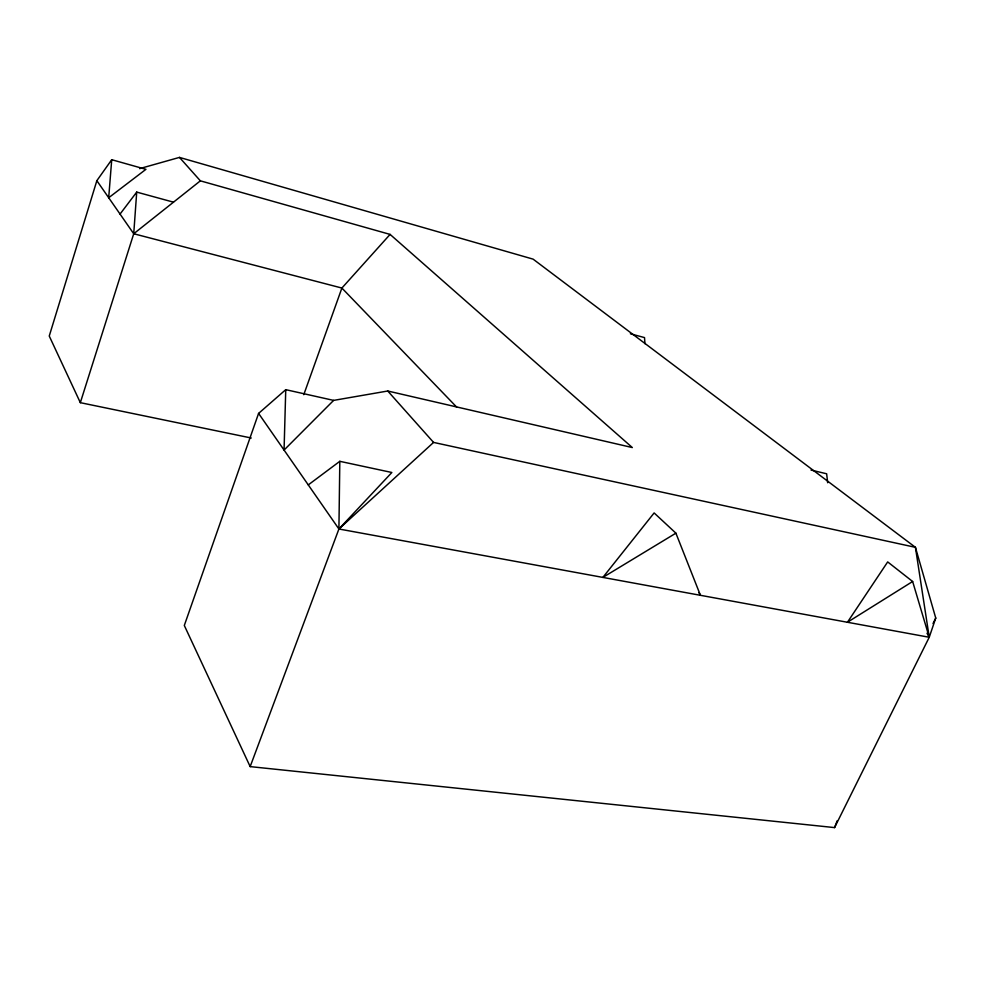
<?xml version="1.0" encoding="UTF-8"?>
<svg xmlns="http://www.w3.org/2000/svg" width="985" height="985" viewBox="0 0 985 985"><rect width="100%" height="100%" fill="white"/><g stroke="black" fill="none" stroke-linecap="round" stroke-linejoin="round"><path stroke-width="1.48" d="M179.467 157.403L200.361 180.834L390.085 234.405L632.333 447.559L387.745 391.008L333.619 400.39L285.748 389.666L258.587 413.404L338.914 528.994L391.858 472.492L339.813 461.325L338.914 528.994L250.165 766.613L834.566 827.597L929.237 637.27L935.75 618.063L915.422 547.328L533.107 259.141L179.467 157.403L139.624 168.632M285.748 389.666L284.062 450.071L333.619 400.39M251.261 438.005L80.339 402.668L133.726 233.753L136.718 192.1L173.495 202.171M111.724 159.705L108.695 197.739L145.928 169.334L111.724 159.705L96.85 180.686L49.25 336.033L80.339 402.668M258.587 413.404L184.306 625.475L250.165 766.613M303.774 394.69L341.894 288.051L390.085 234.405M834.566 827.597L837.225 820.702M933.017 623.579L935.75 618.063M120.047 214.077L136.718 192.1M433.572 442.413L338.914 528.994L929.237 637.27L915.422 547.328L433.572 442.413L387.745 391.008M96.85 180.686L133.726 233.753L200.361 180.834M308.268 484.903L339.813 461.325M912.639 581.495L847.432 622.261L887.682 561.918L912.639 581.495L929.237 637.27L927.008 633.232M675.895 533.168L602.869 577.407L654.126 512.939L675.895 533.168L700.421 595.297L698.919 592.65M811.012 470.054L826.649 473.785L827.671 482.748M133.726 233.753L341.894 288.051L456.634 407.051M630.375 333.767L644.522 337.596L644.941 343.703"/></g></svg>
